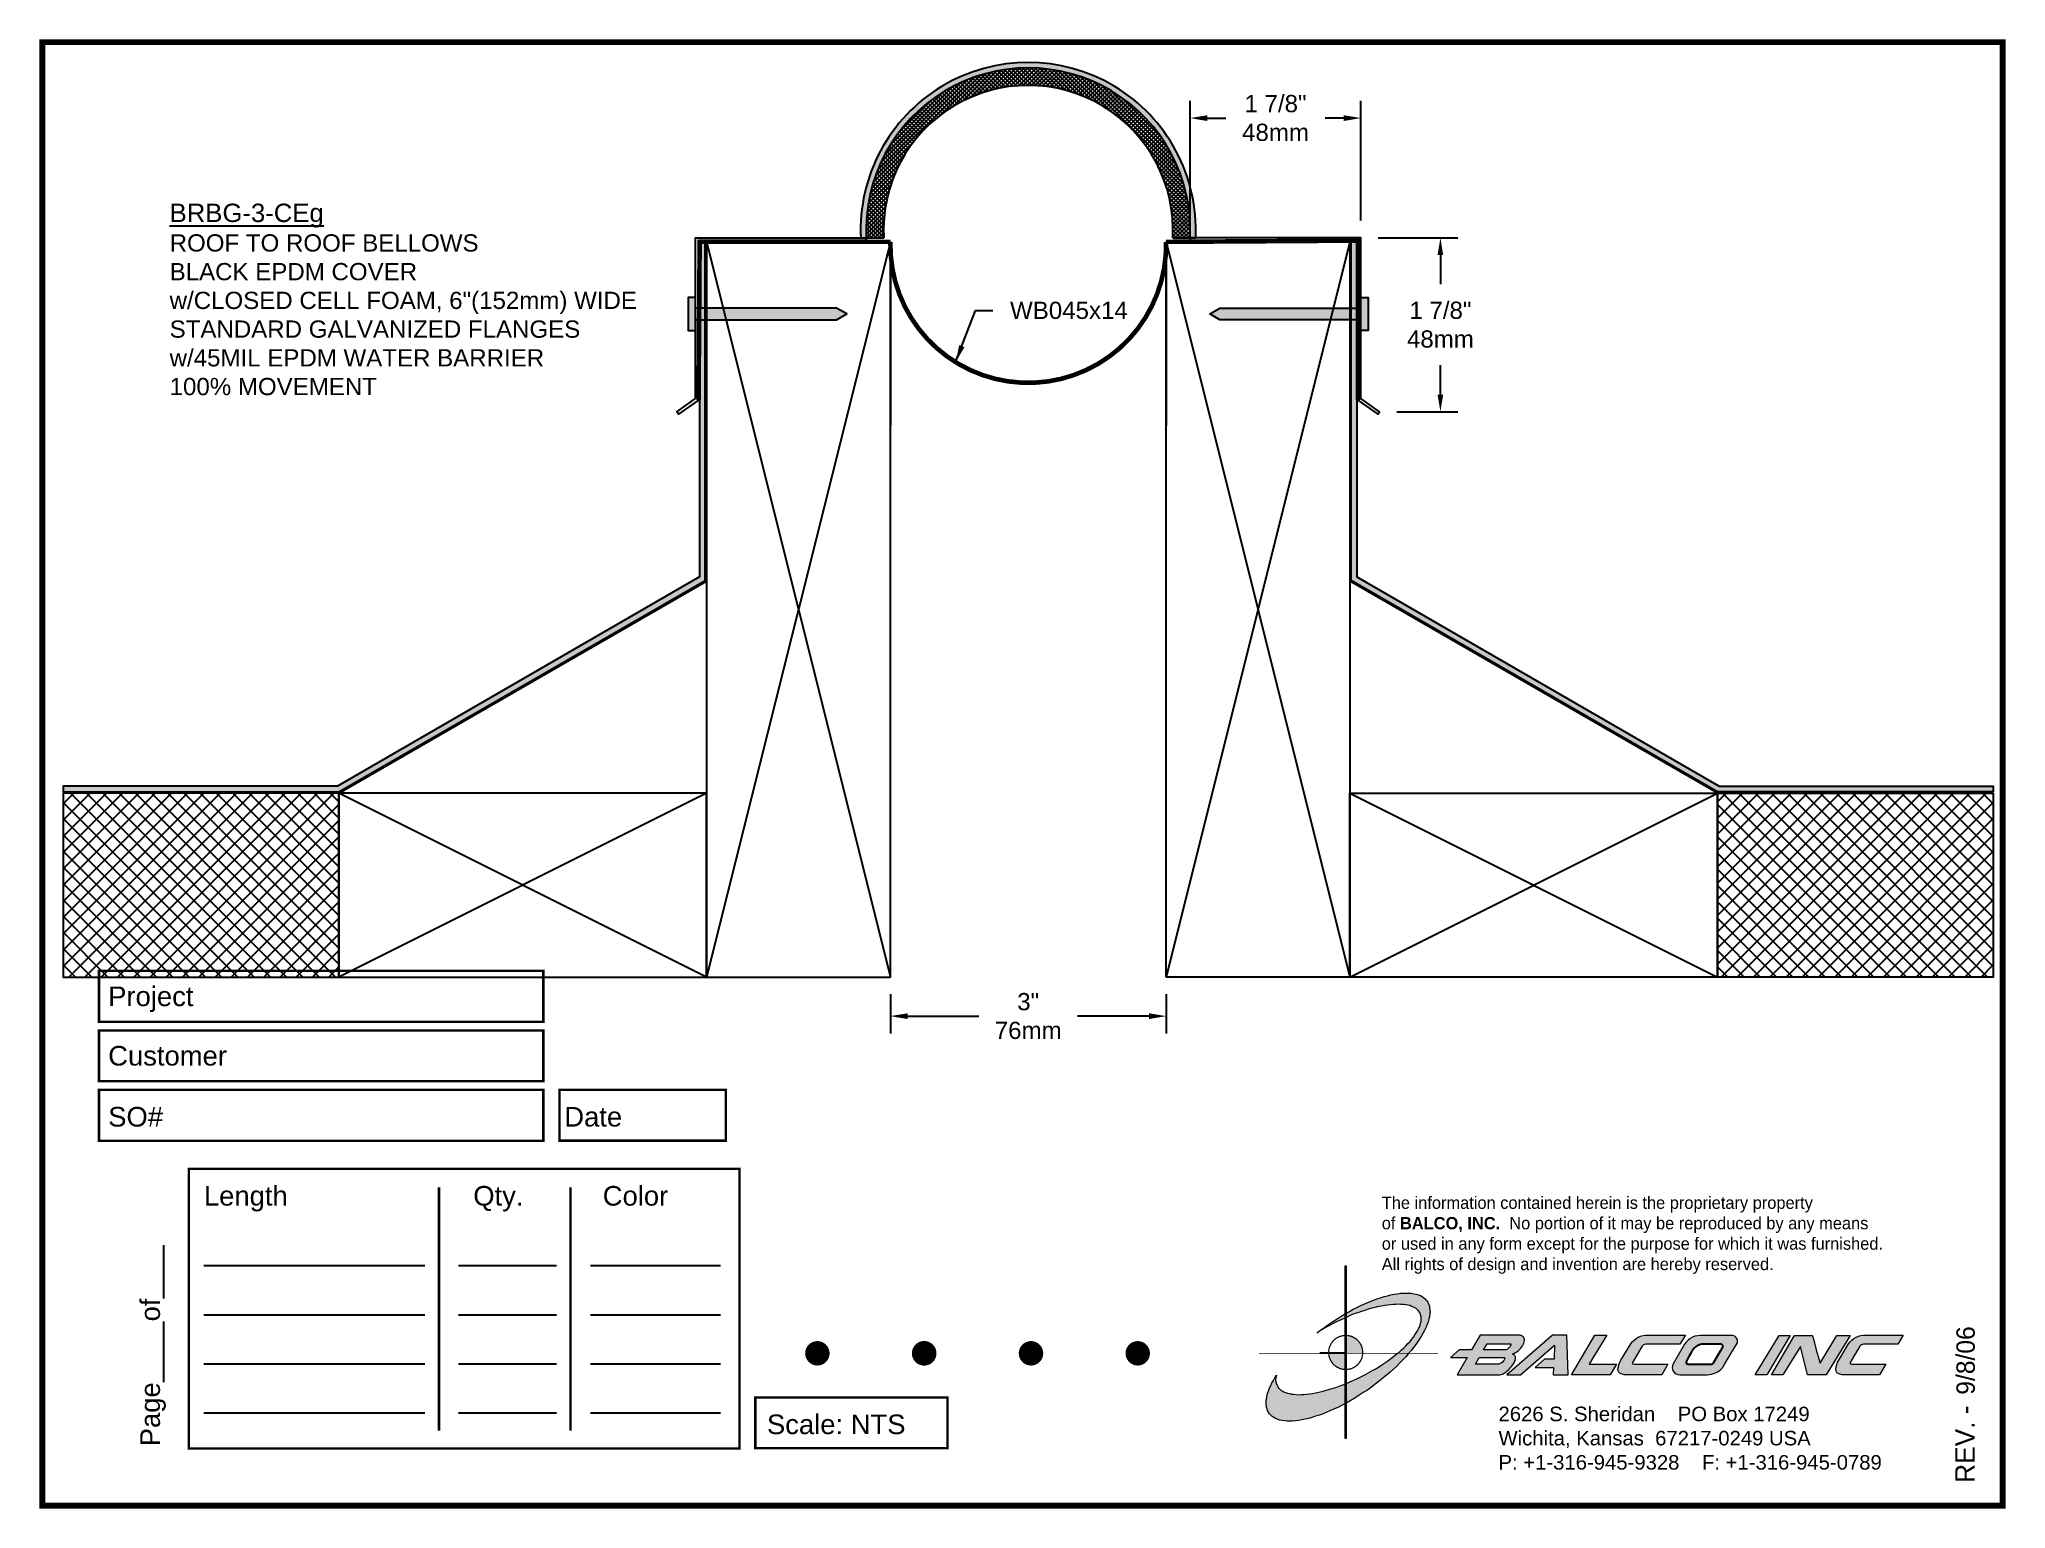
# Paper-space layout 'Layout1' of a CAD drawing. Header units: inches. Extents: x 0 to 10, y 0 to 7.5.
# The model-space entities are those that its viewports show. They can reach past a viewport. Long polylines and large blocks are cut down to what shows.
import ezdxf

# ---------------------------------------------------------------- set-up
doc = ezdxf.new("R2010")
doc.units = ezdxf.units.IN
doc.header["$MEASUREMENT"] = 0
for name, color, linetype in [('Anchors', 4, 'Continuous'), ('Border', 7, 'Continuous'), ('Conditions', 1, 'Continuous'), ('Dimensions', 3, 'Continuous'), ('Fillers', 2, 'Continuous'), ('Metals', 7, 'Continuous'), ('Text', 2, 'Continuous')]:
    doc.layers.add(name, color=color, linetype=linetype)
doc.styles.add('Arial', font='arial.ttf')
doc.styles.add('Copyright', font='ERASDEMI.TTF')
doc.dimstyles.new('Arial', dxfattribs={"dimtxt": 0.1875, "dimasz": 0.1875, "dimexe": 0.1875, "dimexo": 0.1875, "dimgap": 0.1875, "dimtad": 0, "dimtih": 1, "dimtoh": 1, "dimdec": 4, "dimzin": 0, "dimdsep": 46, "dimlunit": 4, "dimtxsty": 'Arial', "dimcen": 0.09, "dimadec": 0, "dimazin": 0, "dimtfac": 1, "dimtdec": 4, "dimtofl": 0, "dimtmove": 0, "dimatfit": 3, "dimfxl": 0, "dimfrac": 2, "dimtolj": 1, "dimtzin": 0, "dimarcsym": 0})

# ---------------------------------------------------------------- blocks, each defined once
blk = doc.blocks.new('ACADlogo')
h = blk.add_hatch(color=256)
h.paths.add_polyline_path([(-3.346, 1.223), (-3.351, 1.223), (-3.351, 0.979), (-3.346, 0.982)])
h.paths.add_polyline_path([(-3.346, 0.961), (-3.351, 0.959), (-3.351, 0.868), (-3.346, 0.868)])
h.paths.add_polyline_path([(-3.346, 0.777), (-3.351, 0.777), (-3.351, 0.699), (-3.351, 0.695), (-3.35, 0.695), (-3.346, 0.695)])
h.paths.add_polyline_path([(-3.346, 0.864), (-3.346, 0.868), (-3.35, 0.868), (-3.351, 0.868), (-3.351, 0.777), (-3.346, 0.777), (-3.346, 0.778), (-3.348, 0.778)])
h.paths.add_polyline_path([(-3.346, 0.524), (-3.351, 0.521), (-3.351, 0.342), (-3.346, 0.342)])
h.paths.add_polyline_path([(-3.346, 0.695), (-3.351, 0.695), (-3.351, 0.621), (-3.346, 0.623)])
h.paths.add_polyline_path([(-3.346, 0.623), (-3.351, 0.621), (-3.351, 0.521), (-3.346, 0.524)])
h.paths.add_polyline_path([(-3.346, 0.982), (-3.351, 0.979), (-3.351, 0.959), (-3.346, 0.961)])
h = blk.add_hatch(color=175)
h.paths.add_polyline_path([(-3.518, 0.573), (-3.534, 0.571), (-3.548, 0.569), (-3.562, 0.567), (-3.576, 0.567), (-3.589, 0.566), (-3.602, 0.567), (-3.614, 0.568), (-3.625, 0.569), (-3.636, 0.572), (-3.646, 0.574), (-3.656, 0.577), (-3.664, 0.581), (-3.673, 0.585), (-3.679, 0.589), (-3.685, 0.595), (-3.688, 0.598), (-3.691, 0.6), (-3.695, 0.607), (-3.699, 0.614), (-3.703, 0.621), (-3.704, 0.626), (-3.705, 0.631), (-3.706, 0.637), (-3.706, 0.642), (-3.705, 0.648), (-3.705, 0.653), (-3.703, 0.659), (-3.702, 0.665), (-3.71, 0.652), (-3.717, 0.639), (-3.725, 0.626), (-3.731, 0.613), (-3.737, 0.601), (-3.741, 0.589), (-3.746, 0.577), (-3.749, 0.566), (-3.751, 0.555), (-3.753, 0.544), (-3.754, 0.538), (-3.754, 0.533), (-3.755, 0.523), (-3.754, 0.513), (-3.753, 0.508), (-3.752, 0.503), (-3.75, 0.494), (-3.748, 0.486), (-3.743, 0.477), (-3.74, 0.473), (-3.738, 0.469), (-3.734, 0.465), (-3.73, 0.461), (-3.723, 0.455), (-3.715, 0.449), (-3.706, 0.445), (-3.695, 0.44), (-3.685, 0.437), (-3.674, 0.434), (-3.661, 0.432), (-3.648, 0.431), (-3.634, 0.431), (-3.62, 0.431), (-3.604, 0.433), (-3.588, 0.435), (-3.572, 0.438), (-3.556, 0.441), (-3.538, 0.445), (-3.52, 0.449), (-3.503, 0.456), (-3.483, 0.461), (-3.464, 0.469), (-3.445, 0.477), (-3.426, 0.485), (-3.406, 0.494), (-3.385, 0.503), (-3.364, 0.514), (-3.351, 0.521), (-3.351, 0.621), (-3.364, 0.616), (-3.382, 0.609), (-3.4, 0.603), (-3.418, 0.598), (-3.436, 0.592), (-3.453, 0.587), (-3.47, 0.583), (-3.486, 0.579), (-3.503, 0.576)])
h.paths.add_polyline_path([(-3.215, 0.687), (-3.251, 0.667), (-3.289, 0.649), (-3.327, 0.631), (-3.345, 0.623), (-3.346, 0.623), (-3.346, 0.524), (-3.343, 0.525), (-3.323, 0.537), (-3.302, 0.549), (-3.28, 0.563), (-3.259, 0.577), (-3.238, 0.59), (-3.218, 0.605), (-3.198, 0.62), (-3.179, 0.635), (-3.16, 0.65), (-3.141, 0.665), (-3.123, 0.681), (-3.106, 0.696), (-3.089, 0.712), (-3.074, 0.727), (-3.058, 0.743), (-3.043, 0.759), (-3.03, 0.775), (-3.028, 0.777), (-3.085, 0.777), (-3.091, 0.772), (-3.105, 0.761), (-3.118, 0.75), (-3.134, 0.739), (-3.149, 0.729), (-3.165, 0.718), (-3.182, 0.707), (-3.198, 0.697)])
h.paths.add_polyline_path([(-2.921, 1.009), (-2.922, 1.015), (-2.924, 1.02), (-2.926, 1.029), (-2.931, 1.038), (-2.934, 1.043), (-2.936, 1.047), (-2.94, 1.05), (-2.943, 1.054), (-2.951, 1.06), (-2.959, 1.066), (-2.968, 1.071), (-2.978, 1.075), (-2.989, 1.079), (-3, 1.081), (-3.013, 1.083), (-3.026, 1.084), (-3.04, 1.084), (-3.054, 1.084), (-3.07, 1.083), (-3.085, 1.081), (-3.102, 1.079), (-3.118, 1.075), (-3.136, 1.07), (-3.153, 1.066), (-3.171, 1.06), (-3.191, 1.054), (-3.21, 1.047), (-3.229, 1.039), (-3.248, 1.031), (-3.268, 1.022), (-3.289, 1.012), (-3.31, 1.002), (-3.33, 0.991), (-3.346, 0.982), (-3.346, 0.961), (-3.342, 0.962), (-3.323, 0.971), (-3.305, 0.978), (-3.287, 0.984), (-3.268, 0.991), (-3.251, 0.996), (-3.234, 1.002), (-3.216, 1.007), (-3.199, 1.011), (-3.182, 1.015), (-3.167, 1.018), (-3.15, 1.021), (-3.136, 1.023), (-3.121, 1.025), (-3.107, 1.026), (-3.093, 1.026), (-3.079, 1.027), (-3.067, 1.026), (-3.054, 1.026), (-3.043, 1.025), (-3.032, 1.022), (-3.022, 1.02), (-3.013, 1.016), (-3.004, 1.013), (-2.997, 1.009), (-2.989, 1.005), (-2.983, 0.999), (-2.98, 0.996), (-2.978, 0.994), (-2.973, 0.987), (-2.969, 0.981), (-2.967, 0.973), (-2.965, 0.965), (-2.964, 0.957), (-2.964, 0.949), (-2.964, 0.944), (-2.965, 0.94), (-2.967, 0.93), (-2.969, 0.921), (-2.973, 0.911), (-2.978, 0.901), (-2.983, 0.891), (-2.989, 0.881), (-2.996, 0.871), (-3.004, 0.86), (-3.012, 0.849), (-3.021, 0.838), (-3.032, 0.827), (-3.042, 0.816), (-3.053, 0.805), (-3.065, 0.794), (-3.077, 0.783), (-3.085, 0.777), (-3.028, 0.777), (-3.016, 0.791), (-3.004, 0.806), (-2.992, 0.822), (-2.981, 0.837), (-2.971, 0.852), (-2.962, 0.866), (-2.954, 0.882), (-2.946, 0.896), (-2.939, 0.91), (-2.934, 0.924), (-2.929, 0.938), (-2.926, 0.944), (-2.925, 0.951), (-2.922, 0.963), (-2.92, 0.975), (-2.92, 0.982), (-2.919, 0.987), (-2.92, 0.999), (-2.92, 1.005)])
h.paths.add_polyline_path([(-3.372, 0.966), (-3.393, 0.953), (-3.415, 0.94), (-3.435, 0.925), (-3.455, 0.911), (-3.475, 0.897), (-3.494, 0.882), (-3.468, 0.898), (-3.439, 0.915), (-3.41, 0.93), (-3.396, 0.938), (-3.38, 0.945), (-3.351, 0.959), (-3.351, 0.979)])
h = blk.add_hatch(color=256)
h.paths.add_polyline_path([(-3.268, 0.814), (-3.27, 0.819), (-3.273, 0.824), (-3.276, 0.828), (-3.279, 0.833), (-3.282, 0.837), (-3.286, 0.841), (-3.29, 0.845), (-3.294, 0.849), (-3.298, 0.852), (-3.303, 0.855), (-3.308, 0.858), (-3.313, 0.86), (-3.318, 0.863), (-3.323, 0.864), (-3.328, 0.866), (-3.334, 0.867), (-3.339, 0.868), (-3.345, 0.868), (-3.346, 0.868), (-3.346, 0.777), (-3.335, 0.777), (-3.262, 0.777), (-3.262, 0.781), (-3.262, 0.787), (-3.263, 0.792), (-3.264, 0.798), (-3.265, 0.803), (-3.266, 0.808)])
h.paths.add_polyline_path([(-3.351, 0.777), (-3.436, 0.777), (-3.435, 0.773), (-3.435, 0.768), (-3.434, 0.762), (-3.432, 0.757), (-3.431, 0.752), (-3.428, 0.747), (-3.426, 0.742), (-3.423, 0.737), (-3.42, 0.732), (-3.417, 0.728), (-3.414, 0.723), (-3.41, 0.719), (-3.406, 0.716), (-3.401, 0.712), (-3.397, 0.709), (-3.392, 0.706), (-3.387, 0.704), (-3.382, 0.701), (-3.377, 0.699), (-3.372, 0.698), (-3.367, 0.696), (-3.361, 0.695), (-3.356, 0.695), (-3.351, 0.695)])
h.paths.add_polyline_path([(-3.346, 0.868), (-3.35, 0.868), (-3.351, 0.868), (-3.351, 0.777), (-3.346, 0.777)])
h = blk.add_hatch(color=256)
h.paths.add_polyline_path([(-2.438, 0.844, 0.412988), (-2.461, 0.869), (-2.663, 0.869), (-2.707, 0.794), (-2.771, 0.794), (-2.815, 0.755), (-2.73, 0.755), (-2.781, 0.668), (-2.563, 0.668, 0.107996), (-2.538, 0.677, 0.108939), (-2.494, 0.724, 0.080345), (-2.483, 0.745, 0.419497), (-2.499, 0.773, 0.149928), (-2.447, 0.815, 0.134283)])
h.paths.add_polyline_path([(-2.507, 0.821, -0.209012), (-2.532, 0.794), (-2.538, 0.794), (-2.646, 0.794), (-2.627, 0.825), (-2.51, 0.825, -0.56619)], flags=16)
h.paths.add_polyline_path([(-2.538, 0.75, -0.241309), (-2.569, 0.722), (-2.688, 0.722), (-2.669, 0.755), (-2.541, 0.755, -0.56619)], flags=16)
for points in [[(-2.285, 0.819), (-2.287, 0.748), (-2.335, 0.748), (-2.383, 0.705), (-2.29, 0.705), (-2.292, 0.668), (-2.215, 0.668), (-2.221, 0.869), (-2.295, 0.869), (-2.527, 0.668), (-2.458, 0.668)], [(-2.018, 0.869), (-2.079, 0.869), (-2.198, 0.668), (-2, 0.668), (-1.968, 0.722), (-2.107, 0.722), (-2.085, 0.759), (-2.064, 0.794)], [(-1.617, 0.869), (-1.807, 0.869, 0.270182), (-1.896, 0.825), (-1.946, 0.742, 0.109019), (-1.961, 0.695, 0.340665), (-1.945, 0.672, 0.129907), (-1.923, 0.668), (-1.738, 0.668), (-1.706, 0.722), (-1.878, 0.722), (-1.882, 0.722, -0.601242), (-1.887, 0.731), (-1.838, 0.813, -0.253048), (-1.821, 0.823), (-1.645, 0.823)], [(-1.083, 0.867), (-1.14, 0.867), (-1.261, 0.667), (-1.26, 0.667), (-1.202, 0.667)], [(-0.96, 0.83), (-0.969, 0.867), (-1.061, 0.867), (-1.179, 0.667), (-1.12, 0.667), (-1.031, 0.812), (-0.995, 0.667), (-0.9, 0.667), (-0.778, 0.867), (-0.846, 0.867), (-0.931, 0.727), (-0.951, 0.795)], [(-0.507, 0.869), (-0.697, 0.869, 0.270182), (-0.786, 0.825), (-0.836, 0.742, 0.109019), (-0.85, 0.695, 0.340665), (-0.835, 0.672, 0.129907), (-0.812, 0.668), (-0.628, 0.668), (-0.595, 0.722), (-0.768, 0.722), (-0.772, 0.722, -0.601242), (-0.777, 0.731), (-0.728, 0.813, -0.253048), (-0.71, 0.823), (-0.534, 0.823)], [(-3.346, 0.623), (-3.351, 0.621), (-3.351, 0.521), (-3.346, 0.524)]]:
    blk.add_hatch(color=256).paths.add_polyline_path(points)
h = blk.add_hatch(color=256)
h.paths.add_polyline_path([(-1.377, 0.868), (-1.383, 0.868), (-1.383, 0.868), (-1.44, 0.868), (-1.492, 0.868), (-1.541, 0.868, 0.297712), (-1.628, 0.811), (-1.68, 0.723, 0.585116), (-1.646, 0.668), (-1.506, 0.668, 0.210586), (-1.429, 0.703), (-1.415, 0.726), (-1.389, 0.769), (-1.352, 0.831, 0.4352)])
h.paths.add_polyline_path([(-1.437, 0.823, -0.603783), (-1.428, 0.805), (-1.431, 0.801), (-1.434, 0.796), (-1.438, 0.789), (-1.474, 0.728, -0.229001), (-1.489, 0.722), (-1.494, 0.722), (-1.501, 0.722), (-1.597, 0.722), (-1.604, 0.722, -0.492401), (-1.613, 0.734), (-1.601, 0.757), (-1.591, 0.775), (-1.582, 0.791, -0.238368), (-1.535, 0.823)], flags=16)
for q in [(-3.48, 0.777), (-3.351, 0.642)]:
    blk.add_line((-3.351, 0.777), q)
at = {"color": 7, "lineweight": 0}
for points in [[(-3.351, 1.223), (-3.346, 1.223), (-3.346, 0.342), (-3.351, 0.342), (-3.351, 1.223)], [(-2.292, 0.668), (-2.215, 0.668), (-2.221, 0.869), (-2.295, 0.869), (-2.527, 0.668), (-2.458, 0.668), (-2.285, 0.819), (-2.287, 0.748), (-2.286, 0.748), (-2.335, 0.748), (-2.383, 0.705), (-2.29, 0.705), (-2.292, 0.668), (-2.292, 0.668)], [(-2.198, 0.668), (-2.079, 0.869), (-2.018, 0.869), (-2.064, 0.794), (-2.085, 0.759), (-2.107, 0.722), (-1.968, 0.722), (-2, 0.668), (-2.198, 0.668), (-2.198, 0.668)], [(-1.383, 0.868), (-1.383, 0.868)], [(-1.261, 0.667), (-1.14, 0.867), (-1.083, 0.867), (-1.202, 0.667), (-1.26, 0.667), (-1.261, 0.667), (-1.261, 0.667)], [(-0.9, 0.667), (-0.995, 0.667), (-1.031, 0.812), (-1.12, 0.667), (-1.179, 0.667), (-1.061, 0.867), (-0.969, 0.867), (-0.96, 0.83), (-0.951, 0.795), (-0.931, 0.727), (-0.846, 0.867), (-0.778, 0.867), (-0.9, 0.667), (-0.9, 0.667)]]:
    blk.add_lwpolyline(points, dxfattribs=at)
at = {"color": 175, "lineweight": 0}
blk.add_lwpolyline([(-2.926, 1.029), (-2.924, 1.02), (-2.922, 1.015), (-2.921, 1.009), (-2.92, 1.005), (-2.92, 0.999), (-2.919, 0.987), (-2.92, 0.982), (-2.92, 0.975), (-2.922, 0.963), (-2.925, 0.951), (-2.926, 0.944), (-2.929, 0.938), (-2.934, 0.924), (-2.939, 0.91), (-2.946, 0.896), (-2.954, 0.882), (-2.962, 0.866), (-2.971, 0.852), (-2.981, 0.837), (-2.992, 0.822), (-3.004, 0.806), (-3.016, 0.791), (-3.03, 0.775), (-3.043, 0.759), (-3.058, 0.743), (-3.074, 0.727), (-3.089, 0.712), (-3.106, 0.696), (-3.123, 0.681), (-3.141, 0.665), (-3.16, 0.65), (-3.179, 0.635), (-3.198, 0.62), (-3.218, 0.605), (-3.238, 0.59), (-3.259, 0.577), (-3.28, 0.563), (-3.302, 0.549), (-3.323, 0.537), (-3.343, 0.525), (-3.364, 0.514), (-3.385, 0.503), (-3.406, 0.494), (-3.426, 0.485), (-3.445, 0.477), (-3.464, 0.469), (-3.483, 0.461), (-3.503, 0.456), (-3.52, 0.449), (-3.538, 0.445), (-3.556, 0.441), (-3.572, 0.438), (-3.588, 0.435), (-3.604, 0.433), (-3.62, 0.431), (-3.634, 0.431), (-3.648, 0.431), (-3.661, 0.432), (-3.674, 0.434), (-3.685, 0.437), (-3.695, 0.44), (-3.706, 0.445), (-3.715, 0.449), (-3.723, 0.455), (-3.73, 0.461), (-3.734, 0.465), (-3.738, 0.469), (-3.74, 0.473), (-3.743, 0.477), (-3.748, 0.486), (-3.75, 0.494), (-3.752, 0.503), (-3.753, 0.508), (-3.754, 0.513), (-3.755, 0.523), (-3.754, 0.533), (-3.754, 0.538), (-3.753, 0.544), (-3.751, 0.555), (-3.749, 0.566), (-3.746, 0.577), (-3.741, 0.589), (-3.737, 0.601), (-3.731, 0.613), (-3.725, 0.626), (-3.717, 0.639), (-3.71, 0.652), (-3.702, 0.665), (-3.703, 0.659), (-3.705, 0.653), (-3.705, 0.648), (-3.706, 0.642), (-3.706, 0.637), (-3.705, 0.631), (-3.704, 0.626), (-3.703, 0.621), (-3.699, 0.614), (-3.695, 0.607), (-3.691, 0.6), (-3.688, 0.598), (-3.685, 0.595), (-3.679, 0.589), (-3.673, 0.585), (-3.664, 0.581), (-3.656, 0.577), (-3.646, 0.574), (-3.636, 0.572), (-3.625, 0.569), (-3.614, 0.568), (-3.602, 0.567), (-3.589, 0.566), (-3.576, 0.567), (-3.562, 0.567), (-3.548, 0.569), (-3.534, 0.571), (-3.518, 0.573), (-3.503, 0.576), (-3.486, 0.579), (-3.47, 0.583), (-3.453, 0.587), (-3.436, 0.592), (-3.418, 0.598), (-3.4, 0.603), (-3.382, 0.609), (-3.364, 0.616), (-3.345, 0.623), (-3.327, 0.631), (-3.289, 0.649), (-3.251, 0.667), (-3.215, 0.687), (-3.198, 0.697), (-3.182, 0.707), (-3.165, 0.718), (-3.149, 0.729), (-3.134, 0.739), (-3.118, 0.75), (-3.105, 0.761), (-3.091, 0.772), (-3.077, 0.783), (-3.065, 0.794), (-3.053, 0.805), (-3.042, 0.816), (-3.032, 0.827), (-3.021, 0.838), (-3.012, 0.849), (-3.004, 0.86), (-2.996, 0.871), (-2.989, 0.881), (-2.983, 0.891), (-2.978, 0.901), (-2.973, 0.911), (-2.969, 0.921), (-2.967, 0.93), (-2.965, 0.94), (-2.964, 0.944), (-2.964, 0.949), (-2.964, 0.957), (-2.965, 0.965), (-2.967, 0.973), (-2.969, 0.981), (-2.973, 0.987), (-2.978, 0.994), (-2.98, 0.996), (-2.983, 0.999), (-2.989, 1.005), (-2.997, 1.009), (-3.004, 1.013), (-3.013, 1.016), (-3.022, 1.02), (-3.032, 1.022), (-3.043, 1.025), (-3.054, 1.026), (-3.067, 1.026), (-3.079, 1.027), (-3.093, 1.026), (-3.107, 1.026), (-3.121, 1.025), (-3.136, 1.023), (-3.15, 1.021), (-3.167, 1.018), (-3.182, 1.015), (-3.199, 1.011), (-3.216, 1.007), (-3.234, 1.002), (-3.251, 0.996), (-3.268, 0.991), (-3.287, 0.984), (-3.305, 0.978), (-3.323, 0.971), (-3.342, 0.962), (-3.38, 0.945), (-3.396, 0.938), (-3.41, 0.93), (-3.439, 0.915), (-3.468, 0.898), (-3.494, 0.882), (-3.475, 0.897), (-3.455, 0.911), (-3.435, 0.925), (-3.415, 0.94), (-3.393, 0.953), (-3.372, 0.966), (-3.351, 0.979), (-3.33, 0.991), (-3.31, 1.002), (-3.289, 1.012), (-3.268, 1.022), (-3.248, 1.031), (-3.229, 1.039), (-3.21, 1.047), (-3.191, 1.054), (-3.171, 1.06), (-3.153, 1.066), (-3.136, 1.07), (-3.118, 1.075), (-3.102, 1.079), (-3.085, 1.081), (-3.07, 1.083), (-3.054, 1.084), (-3.04, 1.084), (-3.026, 1.084), (-3.013, 1.083), (-3, 1.081), (-2.989, 1.079), (-2.978, 1.075), (-2.968, 1.071), (-2.959, 1.066), (-2.951, 1.06), (-2.943, 1.054), (-2.94, 1.05), (-2.936, 1.047), (-2.934, 1.043), (-2.931, 1.038), (-2.926, 1.029), (-2.926, 1.029)], dxfattribs=at)
at = {"color": 7, "lineweight": 0, "const_width": 0.0064}
blk.add_lwpolyline([(-3.262, 0.781), (-3.262, 0.787), (-3.263, 0.792), (-3.264, 0.798), (-3.265, 0.803), (-3.266, 0.808), (-3.268, 0.814), (-3.27, 0.819), (-3.273, 0.824), (-3.276, 0.828), (-3.279, 0.833), (-3.282, 0.837), (-3.286, 0.841), (-3.29, 0.845), (-3.294, 0.849), (-3.298, 0.852), (-3.303, 0.855), (-3.308, 0.858), (-3.313, 0.86), (-3.318, 0.863), (-3.323, 0.864), (-3.328, 0.866), (-3.334, 0.867), (-3.339, 0.868), (-3.345, 0.868), (-3.35, 0.868), (-3.356, 0.868), (-3.361, 0.867), (-3.367, 0.866), (-3.372, 0.865), (-3.377, 0.863), (-3.382, 0.862), (-3.387, 0.859), (-3.392, 0.857), (-3.397, 0.854), (-3.401, 0.851), (-3.406, 0.847), (-3.41, 0.843), (-3.414, 0.839), (-3.417, 0.835), (-3.42, 0.831), (-3.423, 0.826), (-3.426, 0.821), (-3.428, 0.816), (-3.431, 0.811), (-3.432, 0.806), (-3.434, 0.801), (-3.435, 0.795), (-3.435, 0.79), (-3.436, 0.784), (-3.436, 0.779), (-3.435, 0.773), (-3.435, 0.768), (-3.434, 0.762), (-3.432, 0.757), (-3.431, 0.752), (-3.428, 0.747), (-3.426, 0.742), (-3.423, 0.737), (-3.42, 0.732), (-3.417, 0.728), (-3.414, 0.723), (-3.41, 0.719), (-3.406, 0.716), (-3.401, 0.712), (-3.397, 0.709), (-3.392, 0.706), (-3.387, 0.704), (-3.382, 0.701), (-3.377, 0.699), (-3.372, 0.698), (-3.367, 0.696), (-3.361, 0.695), (-3.356, 0.695), (-3.35, 0.695), (-3.345, 0.695), (-3.339, 0.695), (-3.334, 0.696), (-3.328, 0.697), (-3.323, 0.698), (-3.318, 0.7), (-3.313, 0.702), (-3.308, 0.705), (-3.303, 0.708), (-3.298, 0.711), (-3.294, 0.714), (-3.29, 0.718), (-3.286, 0.721), (-3.282, 0.726), (-3.279, 0.73), (-3.276, 0.734), (-3.273, 0.739), (-3.27, 0.744), (-3.268, 0.749), (-3.266, 0.754), (-3.265, 0.76), (-3.264, 0.765), (-3.263, 0.77), (-3.262, 0.776), (-3.262, 0.781)], dxfattribs=at)
at = {"color": 7, "lineweight": 0}
for points in [[(-2.447, 0.815, 0.130368), (-2.438, 0.843, 0.448367), (-2.463, 0.869), (-2.663, 0.869), (-2.707, 0.794), (-2.771, 0.794), (-2.815, 0.755), (-2.73, 0.755), (-2.781, 0.668), (-2.563, 0.668, 0.107996), (-2.538, 0.677, 0.108939), (-2.494, 0.724, 0.077395), (-2.484, 0.744, 0.430878), (-2.499, 0.773, 0.149928)], [(-2.507, 0.821, -0.209012), (-2.532, 0.794), (-2.538, 0.794), (-2.646, 0.794), (-2.627, 0.825), (-2.512, 0.825), (-2.509, 0.825, -0.531288)], [(-1.838, 0.813), (-1.887, 0.731, 0.587385), (-1.882, 0.722), (-1.878, 0.722), (-1.706, 0.722), (-1.738, 0.668), (-1.923, 0.668, -0.129907), (-1.945, 0.672, -0.349839), (-1.961, 0.696, -0.107341), (-1.946, 0.742), (-1.896, 0.825, -0.270182), (-1.807, 0.869), (-1.617, 0.869), (-1.645, 0.823), (-1.821, 0.823, 0.252436)], [(-1.68, 0.723, 0.585116), (-1.646, 0.668), (-1.506, 0.668, 0.210586), (-1.429, 0.703), (-1.415, 0.726), (-1.389, 0.769), (-1.352, 0.831, 0.4352), (-1.377, 0.868), (-1.383, 0.868), (-1.383, 0.868), (-1.44, 0.868), (-1.492, 0.868), (-1.541, 0.868, 0.297712), (-1.628, 0.811)], [(-0.728, 0.813), (-0.777, 0.731, 0.587385), (-0.772, 0.722), (-0.768, 0.722), (-0.595, 0.722), (-0.628, 0.668), (-0.812, 0.668, -0.129907), (-0.835, 0.672, -0.349839), (-0.85, 0.696, -0.107341), (-0.836, 0.742), (-0.786, 0.825, -0.270182), (-0.697, 0.869), (-0.507, 0.869), (-0.534, 0.823), (-0.71, 0.823, 0.252436)], [(-2.569, 0.722), (-2.688, 0.722), (-2.669, 0.755), (-2.543, 0.755), (-2.54, 0.755, -0.531288), (-2.538, 0.75, -0.241309)]]:
    blk.add_lwpolyline(points, format="xyb", close=True, dxfattribs=at)
blk.add_lwpolyline([(-1.437, 0.823), (-1.535, 0.823, 0.238368), (-1.582, 0.791), (-1.591, 0.775), (-1.601, 0.757), (-1.613, 0.734, 0.490298), (-1.604, 0.722), (-1.597, 0.722), (-1.501, 0.722), (-1.494, 0.722), (-1.489, 0.722, 0.229001), (-1.474, 0.728), (-1.438, 0.789), (-1.434, 0.796), (-1.431, 0.801), (-1.428, 0.805, 0.603783)], format="xyb", close=True)
blk.add_lwpolyline([(-2.879, 0.777, 0.00455, 0.00455, 0), (-3.791, 0.777, 0.00183, 0.00183, 0), (-3.791, 0.777, 0.00183, 0.00183, 0)], format="xyseb", dxfattribs=at)
blk = doc.blocks.new('REV')
at = {"style": 'Copyright'}
blk.add_text('REV. -', height=0.1, rotation=90, dxfattribs=at).set_placement((-0.142, 0.117))
at = {"style": 'Copyright', "flags": 4}
blk.add_attdef('REVISIONDATE', (-0.142, 0.566), '', height=0.0938, rotation=90, dxfattribs=at)
blk = doc.blocks.new('*X4')
at = {"color": 0}
for p, q in [((23.967, -46.92), (25.829, -45.059)), ((23.967, -46.744), (25.652, -45.059)), ((23.967, -46.567), (25.475, -45.059)), ((23.967, -46.39), (25.298, -45.059)), ((23.967, -46.213), (25.122, -45.059)), ((23.967, -46.037), (24.945, -45.059)), ((23.967, -45.86), (24.768, -45.059)), ((23.967, -45.683), (24.591, -45.059)), ((23.967, -45.506), (24.414, -45.059)), ((23.967, -45.329), (24.238, -45.059)), ((23.967, -45.153), (24.061, -45.059)), ((24.005, -47.059), (26.005, -45.059)), ((26.022, -47.059), (24.022, -45.059)), ((24.182, -47.059), (26.182, -45.059)), ((26.199, -47.059), (24.199, -45.059)), ((24.359, -47.059), (26.359, -45.059)), ((26.376, -47.059), (24.376, -45.059)), ((24.536, -47.059), (26.536, -45.059)), ((26.553, -47.059), (24.553, -45.059)), ((24.713, -47.059), (26.713, -45.059)), ((26.73, -47.059), (24.73, -45.059)), ((24.889, -47.059), (26.889, -45.059)), ((26.906, -47.059), (24.906, -45.059)), ((26.967, -46.943), (25.083, -45.059)), ((26.967, -46.766), (25.26, -45.059)), ((26.967, -46.589), (25.437, -45.059)), ((26.967, -46.412), (25.613, -45.059)), ((26.967, -46.236), (25.79, -45.059)), ((26.967, -46.059), (25.967, -45.059)), ((26.967, -45.882), (26.144, -45.059)), ((26.967, -45.705), (26.32, -45.059)), ((26.967, -45.529), (26.497, -45.059)), ((26.967, -45.352), (26.674, -45.059)), ((26.967, -45.175), (26.851, -45.059)), ((25.846, -47.059), (23.967, -45.18)), ((25.066, -47.059), (26.967, -45.158)), ((25.243, -47.059), (26.967, -45.335)), ((25.669, -47.059), (23.967, -45.357)), ((25.492, -47.059), (23.967, -45.534)), ((25.42, -47.059), (26.967, -45.511)), ((25.315, -47.059), (23.967, -45.711)), ((25.596, -47.059), (26.967, -45.688)), ((25.139, -47.059), (23.967, -45.887)), ((25.773, -47.059), (26.967, -45.865)), ((24.962, -47.059), (23.967, -46.064)), ((25.95, -47.059), (26.967, -46.042)), ((24.785, -47.059), (23.967, -46.241)), ((24.608, -47.059), (23.967, -46.418)), ((26.127, -47.059), (26.967, -46.219)), ((26.304, -47.059), (26.967, -46.395)), ((24.431, -47.059), (23.967, -46.594)), ((26.48, -47.059), (26.967, -46.572)), ((24.255, -47.059), (23.967, -46.771)), ((26.657, -47.059), (26.967, -46.749)), ((24.078, -47.059), (23.967, -46.948)), ((26.834, -47.059), (26.967, -46.926))]:
    blk.add_line(p, q, dxfattribs=at)
blk = doc.blocks.new('HATCHBLOCK')
blk.add_lwpolyline([(0, 2), (3, 2), (3, 0), (0, 0)], close=True)
blk.add_blockref('*X4', (-23.967, 47.059))
blk = doc.blocks.new('2X8')
for p, q in [((-2, 8), (0, 8)), ((-2, 8), (-2, 6)), ((-2, 8), (0, 0)), ((-2, 6), (-2, 8)), ((0, 8), (0, 0)), ((-2, 0), (-2, 6)), ((0, 0), (-2, 0))]:
    blk.add_line(p, q)
blk.add_lwpolyline([(0, 8), (-2, 0)])
blk = doc.blocks.new('2X4')
for p, q in [((0, 2), (4, 0)), ((0, 0), (4, 2)), ((0, 2), (4, 2)), ((0, 0), (0, 2)), ((4, 2), (4, 0)), ((4, 0), (0, 0))]:
    blk.add_line(p, q)
blk = doc.blocks.new('TRIANGLE')
blk.add_lwpolyline([(0, 2.309), (0, 0), (4, 0), (0, 2.309)])
blk = doc.blocks.new('*D6')
at = {"layer": 'Defpoints', "color": 0}
for p in [(3.942, -3.168), (6.942, -3.168), (6.942, -3.593)]:
    blk.add_point(p, dxfattribs=at)
at = {"layer": 'Dimensions', "color": 0, "lineweight": -2}
for p, q in [((3.942, -3.355), (3.942, -3.781)), ((6.942, -3.355), (6.942, -3.781)), ((4.13, -3.593), (4.906, -3.593)), ((6.755, -3.593), (5.979, -3.593))]:
    blk.add_line(p, q, dxfattribs=at)
at = {"layer": 'Dimensions', "color": 0}
for points in [[(4.13, -3.562), (4.13, -3.625), (3.942, -3.593)], [(6.755, -3.562), (6.755, -3.625), (6.942, -3.593)]]:
    blk.add_solid(points, dxfattribs=at)
at = {"layer": 'Dimensions', "color": 0, "insert": (5.442, -3.593), "char_height": 0.1875, "attachment_point": 5, "style": 'Arial'}
blk.add_mtext('\\A1;3"\\P76mm', dxfattribs=at)
blk = doc.blocks.new('NAIL2001')
blk.add_hatch(color=256).paths.add_polyline_path([(1.823, 6.257), (1.823, 6.375), (1.743, 6.375), (1.743, 6.015), (1.823, 6.015), (1.823, 6.132), (3.356, 6.132), (3.468, 6.195), (3.356, 6.257)])
blk.add_lwpolyline([(1.823, 6.132), (3.356, 6.132), (3.468, 6.195), (3.356, 6.257), (1.823, 6.257), (1.823, 6.375), (1.743, 6.375), (1.743, 6.015), (1.823, 6.015)], close=True)
blk = doc.blocks.new('*D8')
at = {"layer": 'Defpoints', "color": 0}
for p in [(9.061, 6.179), (7.204, 4.876), (9.061, 4.876)]:
    blk.add_point(p, dxfattribs=at)
at = {"layer": 'Dimensions', "color": 0, "lineweight": -2}
for p, q in [((7.204, 5.063), (7.204, 6.366)), ((9.061, 5.063), (9.061, 6.366)), ((7.392, 6.179), (7.592, 6.179)), ((8.874, 6.179), (8.674, 6.179))]:
    blk.add_line(p, q, dxfattribs=at)
at = {"layer": 'Dimensions', "color": 0}
for points in [[(7.392, 6.21), (7.392, 6.147), (7.204, 6.179)], [(8.874, 6.21), (8.874, 6.147), (9.061, 6.179)]]:
    blk.add_solid(points, dxfattribs=at)
at = {"layer": 'Dimensions', "color": 0, "insert": (8.133, 6.179), "char_height": 0.1875, "attachment_point": 5, "style": 'Arial'}
blk.add_mtext('\\A1;1 7/8"\\P48mm', dxfattribs=at)
blk = doc.blocks.new('*D9')
at = {"layer": 'Defpoints', "color": 0}
for p in [(9.061, 4.876), (9.266, 2.984), (9.927, 2.984)]:
    blk.add_point(p, dxfattribs=at)
at = {"layer": 'Dimensions', "color": 0, "lineweight": -2}
for p, q in [((9.249, 4.876), (10.115, 4.876)), ((9.927, 4.688), (9.927, 4.371)), ((9.927, 3.171), (9.927, 3.489)), ((9.454, 2.984), (10.115, 2.984))]:
    blk.add_line(p, q, dxfattribs=at)
at = {"layer": 'Dimensions', "color": 0}
for points in [[(9.896, 4.688), (9.958, 4.688), (9.927, 4.876)], [(9.896, 3.171), (9.958, 3.171), (9.927, 2.984)]]:
    blk.add_solid(points, dxfattribs=at)
at = {"layer": 'Dimensions', "color": 0, "insert": (9.927, 3.93), "char_height": 0.1875, "attachment_point": 5, "style": 'Arial'}
blk.add_mtext('\\A1;1 7/8"\\P48mm', dxfattribs=at)

msp = doc.modelspace()

# ---------------------------------------------------------------- hatches: boundary and pattern name
at = {"layer": 'Conditions'}
h = msp.add_hatch(color=256, dxfattribs=at)
h.paths.add_polyline_path([(1.92735, 4.83231), (1.86735, 4.83231), (1.86735, 4.11024), (1.92735, 4.11024)])
h.paths.add_polyline_path([(1.92735, 1.14805), (1.92735, 3.98524), (1.86735, 3.98524), (1.86735, 1.18558), (-2.0744, -1.09019), (-5.05765, -1.09019), (-5.05765, -1.15269), (-2.05765, -1.15269)])
h = msp.add_hatch(color=256, dxfattribs=at)
h.paths.add_polyline_path([(8.95735, 4.11024), (9.01735, 4.11024), (9.01735, 4.83231), (8.95735, 4.83231)])
h.paths.add_polyline_path([(8.95735, 1.14805), (12.94235, -1.15269), (15.94235, -1.15269), (15.94235, -1.09019), (12.95909, -1.09019), (9.01735, 1.18558), (9.01735, 3.98524), (8.95735, 3.98524)])
at = {"layer": 'Fillers'}
msp.add_hatch(color=256, dxfattribs=at).paths.add_polyline_path([(3.62041, 4.87571), (3.68041, 4.87571, -1.04949229), (7.20428, 4.87571), (7.26428, 4.87571, 1.04782522)])
h = msp.add_hatch(dxfattribs=at)
h.set_pattern_fill('ANSI37', color=256, scale=0.25, style=0)
h.paths.add_polyline_path([(3.68041, 4.87571), (3.87045, 4.87571, -1.05563379), (7.01424, 4.87571), (7.20428, 4.87571, 1.04949229)])

# ---------------------------------------------------------------- linework, layer by layer
at = {"layer": 'Conditions'}
for points in [[(-5.05765, -1.15269), (-2.05765, -1.15269), (1.92735, 1.14805), (1.92735, 4.83231), (1.86735, 4.83231), (1.86735, 1.18558), (-2.0744, -1.09019), (-5.05765, -1.09019)], [(15.94235, -1.15269), (12.94235, -1.15269), (8.95735, 1.14805), (8.95735, 4.83231), (9.01735, 4.83231), (9.01735, 1.18558), (12.95909, -1.09019), (15.94235, -1.09019)]]:
    msp.add_lwpolyline(points, close=True, dxfattribs=at)
at = {"layer": 'Fillers'}
for p, q in [((3.62041, 4.87571), (3.87041, 4.87571)), ((7.01428, 4.87571), (7.26428, 4.87571))]:
    msp.add_line(p, q, dxfattribs=at)
for points in [[(7.26428, 4.87571, 1.04782522), (3.62041, 4.87571)], [(7.20428, 4.87571, 1.04949229), (3.68041, 4.87571, 1.04782522)], [(7.01424, 4.87571, 1.05563379), (3.87045, 4.87571, 1.04782522)]]:
    msp.add_lwpolyline(points, format="xyb", dxfattribs=at)
at = {"layer": 'Fillers', "const_width": 0.05}
msp.add_lwpolyline([(9.02928, 3.11006), (9.02928, 4.84571), (6.94235, 4.83231, -1.02286996), (3.94235, 4.83231), (1.86735, 4.83231), (1.85541, 3.11006)], format="xyb", dxfattribs=at)
at = {"layer": 'Metals'}
for points in [[(1.82341, 3.12733), (1.82341, 4.87571), (3.68041, 4.87571), (3.68041, 4.84571), (1.85541, 4.84571), (1.85541, 3.11006), (1.63726, 2.95731), (1.61862, 2.98393)], [(9.06128, 3.12733), (9.06128, 4.87571), (7.20428, 4.87571), (7.20428, 4.84571), (9.02928, 4.84571), (9.02928, 3.11006), (9.24743, 2.95731), (9.26607, 2.98393)]]:
    msp.add_lwpolyline(points, close=True, dxfattribs=at)

# ---------------------------------------------------------------- block references
at = {"layer": 'Anchors'}
msp.add_blockref('NAIL2001', (0, -2.14723), dxfattribs=at)
at = {"layer": 'Anchors', "xscale": -1}
msp.add_blockref('NAIL2001', (10.88469, -2.14723), dxfattribs=at)
at = {"layer": 'Conditions', "xscale": -1}
for name, p in [('2X8', (1.94235, -3.16769)), ('TRIANGLE', (1.94235, -1.16769)), ('HATCHBLOCK', (-2.05765, -3.16769)), ('2X4', (1.94235, -3.16769))]:
    msp.add_blockref(name, p, dxfattribs=at)
at = {"layer": 'Conditions'}
for name, p in [('2X8', (8.94235, -3.16769)), ('TRIANGLE', (8.94235, -1.16769)), ('2X4', (8.94235, -3.16769)), ('HATCHBLOCK', (12.94235, -3.16769))]:
    msp.add_blockref(name, p, dxfattribs=at)

# ---------------------------------------------------------------- texts
at = {"layer": 'Text', "insert": (-3.89947, 5.24779), "char_height": 0.2, "width": 5.234375, "attachment_point": 1, "style": 'Arial'}
msp.add_mtext('{\\LBRBG-3-CEg\\P\\H0.9375x;\\lROOF TO ROOF BELLOWS\\PBLACK EPDM COVER\\Pw/CLOSED CELL FOAM, 6"(152mm) WIDE\\PSTANDARD GALVANIZED FLANGES\\Pw/45MIL EPDM WATER BARRIER\\P100% MOVEMENT}', dxfattribs=at)
at = {"layer": 'Text', "insert": (5.24448, 4.08568), "char_height": 0.1875, "attachment_point": 4, "style": 'Arial'}
msp.add_mtext('WB045x14', dxfattribs=at)

# ---------------------------------------------------------------- dimensions: what is measured, and where the dimension line sits
at = {"layer": 'Dimensions'}
for base, p1, p2, text, picture, middle in [((9.06128, 6.17853), (7.20428, 4.87571), (9.06128, 4.87571), '<>\\P48mm', '*D8', (8.13278, 6.17853)), ((6.94235, -3.59337), (3.94235, -3.16769), (6.94235, -3.16769), '<>\\P76mm', '*D6', (5.44235, -3.59337))]:
    dim = msp.add_linear_dim(base=base, p1=p1, p2=p2, text=text, dimstyle='Arial', dxfattribs=at)
    dim.commit()
    dim.dimension.update_dxf_attribs({"geometry": picture, "text_midpoint": middle})
dim = msp.add_linear_dim(base=(9.92707, 2.98393), p1=(9.06128, 4.87571), p2=(9.26607, 2.98393), angle=90, text='<>\\P48mm', dimstyle='Arial', dxfattribs=at)
dim.commit()
dim.dimension.update_dxf_attribs({"geometry": '*D9', "text_midpoint": (9.92707, 3.92982)})

# ---------------------------------------------------------------- leaders
at = {"layer": 'Text', "annotation_type": 0, "has_hookline": 1, "hookline_direction": 0, "text_width": 1.26543}
msp.add_leader([(4.6526, 3.52267), (4.86948, 4.08568), (5.05698, 4.08568)], dimstyle='Arial', override={"dimgap": 0.1875, "dimtad": 0}, dxfattribs=at)

psp = doc.layouts.get("Layout1")

# ---------------------------------------------------------------- linework, layer by layer
at = {"layer": 'Border', "color": 253}
for p, q in [((0.823, 1.224), (1.95, 1.224)), ((2.122, 1.224), (2.622, 1.224)), ((2.794, 1.224), (3.457, 1.224)), ((0.823, 0.974), (1.95, 0.974)), ((2.122, 0.974), (2.622, 0.974)), ((2.794, 0.974), (3.457, 0.974)), ((0.823, 0.724), (1.95, 0.724)), ((2.122, 0.724), (2.622, 0.724)), ((2.794, 0.724), (3.457, 0.724)), ((0.823, 0.474), (1.95, 0.474)), ((2.122, 0.474), (2.622, 0.474)), ((2.794, 0.474), (3.457, 0.474))]:
    psp.add_line(p, q, dxfattribs=at)
at = {"layer": 'Border'}
for points, const_width in [([(0, 7.461), (9.993, 7.461), (9.993, 0), (0, 0)], 0.03), ([(0.289, 2.727), (2.554, 2.727), (2.554, 2.467), (0.289, 2.467)], 0.0125), ([(0.289, 2.423), (2.554, 2.423), (2.554, 2.164), (0.289, 2.164)], 0.0125), ([(0.289, 2.12), (2.554, 2.12), (2.554, 1.86), (0.289, 1.86)], 0.0125), ([(2.636, 1.861), (2.636, 2.12), (3.484, 2.12), (3.484, 1.861)], 0.0125), ([(3.554, 0.292), (0.747, 0.292), (0.747, 1.718), (3.554, 1.718)], 0.0125), ([(3.635, 0.552), (4.614, 0.552), (4.614, 0.293), (3.635, 0.293)], 0.0125)]:
    psp.add_lwpolyline(points, close=True, dxfattribs=dict(at, const_width=const_width))
at = {"layer": 'Border', "const_width": 0.0125}
for points in [[(2.022, 1.623), (2.022, 0.382)], [(2.693, 1.623), (2.693, 0.382)]]:
    psp.add_lwpolyline(points, dxfattribs=at)
at = {"layer": 'Border', "color": 175, "const_width": 0.0625}
for points in [[(3.92, 0.777, 1), (3.982, 0.777, 1)], [(4.464, 0.777, 1), (4.527, 0.777, 1)], [(5.009, 0.777, 1), (5.071, 0.777, 1)], [(5.553, 0.777, 1), (5.615, 0.777, 1)]]:
    psp.add_lwpolyline(points, format="xyb", close=True, dxfattribs=at)

# ---------------------------------------------------------------- block references
at = {"layer": 'Border'}
psp.add_blockref('ACADlogo', (9.993, 0), dxfattribs=at)
at = {"layer": 'Text'}
ref = psp.add_blockref('REV', (9.993, 0), dxfattribs=at)
ref.add_attrib('REVISIONDATE', '9/8/06', (9.851, 0.566), dxfattribs={"layer": '0', "height": 0.0938, "rotation": 90, "style": 'Copyright'})

# ---------------------------------------------------------------- texts
at = {"insert": (6.828, 1.576), "char_height": 0.0625, "width": 50.295, "attachment_point": 1, "style": 'Copyright'}
psp.add_mtext('The information contained herein is the proprietary property\\Pof {\\fEras Bold ITC|b0|i0|c0|p34;BALCO, INC.}  No portion of it may be reproduced by any means\\Por used in any form except for the purpose for which it was furnished.\\PAll rights of design and invention are hereby reserved.', dxfattribs=at)
at = {"layer": 'Border', "style": 'Arial'}
for s, p in [('Project', (0.336, 2.547)), ('Customer', (0.336, 2.244)), ('SO#', (0.336, 1.933)), ('Date', (2.661, 1.933)), ('Length', (0.824, 1.53)), ('Qty.', (2.197, 1.53)), ('Color', (2.857, 1.53)), ('Scale: NTS', (3.694, 0.365))]:
    psp.add_text(s, height=0.1, dxfattribs=at).set_placement(p)
psp.add_text('Page%%u        %%uof%%u       ', height=0.1, rotation=90, dxfattribs=at).set_placement((0.6, 0.303))
at = {"layer": 'Border', "insert": (7.423, 0.505), "char_height": 0.074, "width": 2.3438, "attachment_point": 1, "style": 'Arial'}
psp.add_mtext('2626 S. Sheridan    PO Box 17249\\PWichita, Kansas  67217-0249 USA \\PP: +1-316-945-9328    F: +1-316-945-0789', dxfattribs=at)

# ---------------------------------------------------------------- viewports
at = {"layer": 'Border'}
psp.add_viewport(center=(4.997, 3.73), size=(9.993, 7.46063), view_center_point=(5.38078, -0.95903), view_height=15.9247361, dxfattribs=at)

doc.saveas('drawing.dxf')
